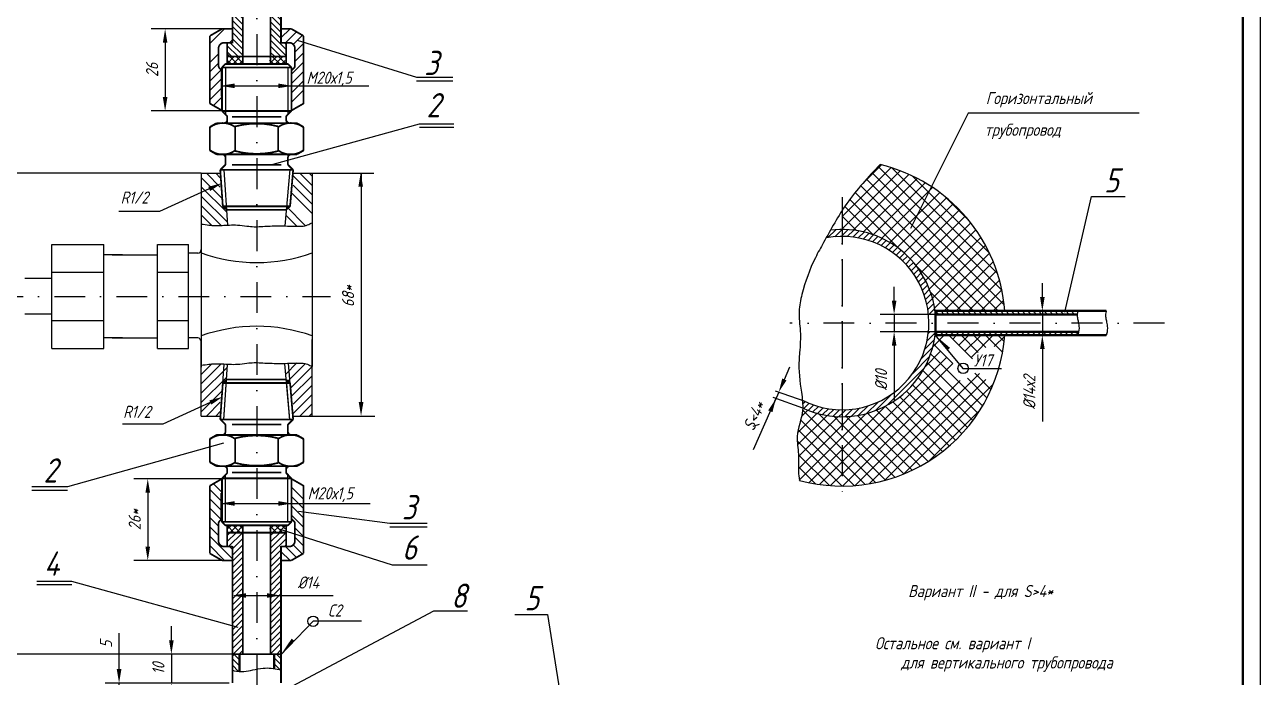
# Model space of a CAD drawing. Header units: inches. Extents: x 0 to 2147, y 0 to 841.
# Drawn here: x 237.9 to 594, y 467 to 655.2 of the extents above; entities that cross this region are included whole.
import ezdxf

# ---------------------------------------------------------------- set-up
doc = ezdxf.new("R2010")
doc.units = ezdxf.units.IN
doc.header["$LTSCALE"] = 0.7
doc.header["$MEASUREMENT"] = 0
doc.linetypes.add('DASHDOT', pattern=[25.4, 12.7, -6.35, 0, -6.35])
doc.styles.get("Standard").update_dxf_attribs({"font": 'romand.shx', "width": 0.8, "oblique": 15, "height": 3.5})
doc.dimstyles.get("Standard").update_dxf_attribs({"dimtxt": 3.5, "dimasz": 4, "dimexe": 4, "dimexo": 0, "dimgap": 2, "dimtad": 1, "dimdec": 0, "dimdsep": 46, "dimtxsty": 'Standard', "dimcen": 0.09, "dimadec": 0, "dimazin": 0, "dimtfac": 1, "dimtdec": 0, "dimtmove": 0, "dimatfit": 3, "dimfxl": 0, "dimtolj": 1, "dimtzin": 0, "dimlwd": 25, "dimlwe": 25, "dimarcsym": 0})

# ---------------------------------------------------------------- blocks, each defined once
blk = doc.blocks.new('*X140')
at = {"color": 0}
for p, q in [((659.41, 734.85), (661.46, 736.89)), ((659.41, 736.65), (659.66, 736.89)), ((661.53, 734), (659.41, 736.12)), ((659.41, 733.05), (661.53, 735.17)), ((661.35, 732.39), (659.41, 734.32)), ((661.53, 735.79), (660.44, 736.89)), ((659.55, 732.39), (659.41, 732.52)), ((660.55, 732.39), (661.53, 733.38))]:
    blk.add_line(p, q, dxfattribs=at)
blk = doc.blocks.new('*D355')
at = {"color": 0, "lineweight": 25}
for p, q in [((294.74, 524.24), (269.33, 524.24)), ((273.33, 520.24), (273.33, 504.69)), ((295.5, 500.69), (269.33, 500.69))]:
    blk.add_line(p, q, dxfattribs=at)
for points in [[(272.67, 520.24), (274, 520.24), (273.33, 524.24)], [(272.67, 504.69), (274, 504.69), (273.33, 500.69)]]:
    blk.add_solid(points, dxfattribs=at)
at = {"layer": 'DEFPOINTS', "color": 0, "lineweight": 25}
for p in [(294.74, 524.24), (273.33, 500.69), (295.5, 500.69)]:
    blk.add_point(p, dxfattribs=at)
at = {"color": 0, "lineweight": 25, "insert": (269.58, 512.46), "char_height": 3.5, "attachment_point": 5, "rotation": 90}
blk.add_mtext('\\A1;26*', dxfattribs=at)
blk = doc.blocks.new('*D356')
at = {"color": 0, "lineweight": 25}
for p, q in [((294.74, 653.99), (274.34, 653.99)), ((278.34, 649.99), (278.34, 634.31)), ((294.74, 630.31), (274.34, 630.31))]:
    blk.add_line(p, q, dxfattribs=at)
for points in [[(277.67, 649.99), (279, 649.99), (278.34, 653.99)], [(277.67, 634.31), (279, 634.31), (278.34, 630.31)]]:
    blk.add_solid(points, dxfattribs=at)
at = {"layer": 'DEFPOINTS', "color": 0, "lineweight": 25}
for p in [(294.74, 653.99), (278.34, 630.31), (294.74, 630.31)]:
    blk.add_point(p, dxfattribs=at)
at = {"color": 0, "lineweight": 25, "insert": (274.59, 642.15), "char_height": 3.5, "attachment_point": 5, "rotation": 90}
blk.add_mtext('\\A1;26', dxfattribs=at)
blk = doc.blocks.new('*D361')
at = {"color": 0, "lineweight": 25}
for p, q in [((280.14, 477.69), (280.14, 481.69)), ((297.74, 473.69), (276.14, 473.69)), ((280.14, 473.69), (280.14, 465.33)), ((296.79, 465.33), (276.14, 465.33)), ((280.14, 461.33), (280.14, 457.33))]:
    blk.add_line(p, q, dxfattribs=at)
for points in [[(279.47, 477.69), (280.81, 477.69), (280.14, 473.69)], [(279.47, 461.33), (280.81, 461.33), (280.14, 465.33)]]:
    blk.add_solid(points, dxfattribs=at)
at = {"layer": 'DEFPOINTS', "color": 0, "lineweight": 25}
for p in [(297.74, 473.69), (280.14, 465.33), (296.79, 465.33)]:
    blk.add_point(p, dxfattribs=at)
at = {"color": 0, "lineweight": 25, "insert": (276.39, 469.51), "char_height": 3.5, "attachment_point": 5, "rotation": 90}
blk.add_mtext('\\A1;10', dxfattribs=at)
blk = doc.blocks.new('*D362')
at = {"color": 0, "lineweight": 25}
for p, q in [((265.07, 469.33), (265.07, 479.69)), ((296.79, 465.33), (261.07, 465.33)), ((265.07, 460.33), (265.07, 465.33)), ((296.79, 460.33), (261.07, 460.33)), ((265.07, 456.33), (265.07, 452.33))]:
    blk.add_line(p, q, dxfattribs=at)
for points in [[(264.4, 469.33), (265.74, 469.33), (265.07, 465.33)], [(264.4, 456.33), (265.74, 456.33), (265.07, 460.33)]]:
    blk.add_solid(points, dxfattribs=at)
at = {"layer": 'DEFPOINTS', "color": 0, "lineweight": 25}
for p in [(265.07, 465.33), (296.79, 465.33), (296.79, 460.33)]:
    blk.add_point(p, dxfattribs=at)
at = {"color": 0, "lineweight": 25, "insert": (261.32, 476.51), "char_height": 3.5, "attachment_point": 5, "rotation": 90}
blk.add_mtext('\\A1;5', dxfattribs=at)
blk = doc.blocks.new('*D364')
at = {"color": 0, "lineweight": 25}
for p, q in [((297.74, 473.69), (166.18, 473.69)), ((170.18, 469.69), (170.18, 277.69)), ((138.54, 273.69), (174.18, 273.69))]:
    blk.add_line(p, q, dxfattribs=at)
for points in [[(169.51, 469.69), (170.84, 469.69), (170.18, 473.69)], [(169.51, 277.69), (170.84, 277.69), (170.18, 273.69)]]:
    blk.add_solid(points, dxfattribs=at)
at = {"layer": 'DEFPOINTS', "color": 0, "lineweight": 25}
for p in [(297.74, 473.69), (138.54, 273.69), (170.18, 273.69)]:
    blk.add_point(p, dxfattribs=at)
at = {"color": 0, "lineweight": 25, "insert": (166.43, 373.69), "char_height": 3.5, "attachment_point": 5, "rotation": 90}
blk.add_mtext('\\A1;200', dxfattribs=at)
blk = doc.blocks.new('*X73')
at = {"color": 0}
for p, q in [((599.41, 872.86), (600.06, 873.51)), ((599.41, 869.72), (601.41, 871.72)), ((611.41, 872.29), (612.63, 873.51)), ((611.41, 869.15), (613.41, 871.15)), ((599.41, 866.58), (601.41, 868.58)), ((599.41, 863.43), (601.41, 865.43)), ((599.41, 860.29), (601.41, 862.29)), ((611.41, 866.01), (613.41, 868.01)), ((611.41, 862.86), (613.41, 864.86)), ((599.41, 857.15), (601.41, 859.15)), ((599.41, 854.01), (601.41, 856.01)), ((611.41, 859.72), (613.41, 861.72)), ((611.41, 856.58), (613.41, 858.58)), ((611.41, 853.43), (613.41, 855.43)), ((599.41, 850.86), (601.41, 852.86)), ((599.41, 847.72), (601.41, 849.72)), ((611.41, 850.29), (613.41, 852.29)), ((611.41, 847.15), (613.41, 849.15)), ((601.06, 846.22), (601.41, 846.58))]:
    blk.add_line(p, q, dxfattribs=at)
blk = doc.blocks.new('*D455')
at = {"color": 0, "lineweight": 25}
for p, q in [((531.18, 576.64), (531.18, 580.64)), ((541.41, 572.64), (527.18, 572.64)), ((531.18, 572.64), (531.18, 565.64)), ((541.43, 565.64), (527.18, 565.64)), ((531.18, 561.64), (531.18, 540.75))]:
    blk.add_line(p, q, dxfattribs=at)
for points in [[(530.52, 576.64), (531.85, 576.64), (531.18, 572.64)], [(530.52, 561.64), (531.85, 561.64), (531.18, 565.64)]]:
    blk.add_solid(points, dxfattribs=at)
at = {"layer": 'DEFPOINTS', "color": 0, "lineweight": 25}
for p in [(541.41, 572.64), (531.18, 565.64), (541.43, 565.64)]:
    blk.add_point(p, dxfattribs=at)
at = {"color": 0, "lineweight": 25, "insert": (527.43, 549.19), "char_height": 3.5, "attachment_point": 5, "rotation": 90}
blk.add_mtext('\\A1;%%C14х2', dxfattribs=at)
blk = doc.blocks.new('*D456')
at = {"color": 0, "lineweight": 25}
for p, q in [((488.46, 575.64), (488.46, 579.64)), ((500.36, 571.64), (484.46, 571.64)), ((488.46, 571.64), (488.46, 566.64)), ((500.36, 566.64), (484.46, 566.64)), ((488.46, 562.64), (488.46, 546.81))]:
    blk.add_line(p, q, dxfattribs=at)
for points in [[(487.8, 575.64), (489.13, 575.64), (488.46, 571.64)], [(487.8, 562.64), (489.13, 562.64), (488.46, 566.64)]]:
    blk.add_solid(points, dxfattribs=at)
at = {"layer": 'DEFPOINTS', "color": 0, "lineweight": 25}
for p in [(500.36, 571.64), (488.46, 566.64), (500.36, 566.64)]:
    blk.add_point(p, dxfattribs=at)
at = {"color": 0, "lineweight": 25, "insert": (484.71, 552.73), "char_height": 3.5, "attachment_point": 5, "rotation": 90}
blk.add_mtext('\\A1;%%C10', dxfattribs=at)
blk = doc.blocks.new('*D457')
at = {"color": 0, "lineweight": 25}
for p, q in [((488.46, 575.64), (488.46, 579.64)), ((500.36, 571.64), (484.46, 571.64)), ((488.46, 571.64), (488.46, 566.64)), ((500.36, 566.64), (484.46, 566.64)), ((488.46, 562.64), (488.46, 546.81))]:
    blk.add_line(p, q, dxfattribs=at)
for points in [[(487.8, 575.64), (489.13, 575.64), (488.46, 571.64)], [(487.8, 562.64), (489.13, 562.64), (488.46, 566.64)]]:
    blk.add_solid(points, dxfattribs=at)
at = {"layer": 'DEFPOINTS', "color": 0, "lineweight": 25}
for p in [(500.36, 571.64), (488.46, 566.64), (500.36, 566.64)]:
    blk.add_point(p, dxfattribs=at)
at = {"color": 0, "lineweight": 25, "insert": (484.71, 552.73), "char_height": 3.5, "attachment_point": 5, "rotation": 90}
blk.add_mtext('\\A1;%%C10', dxfattribs=at)

msp = doc.modelspace()

# ---------------------------------------------------------------- hatches: boundary and pattern name
at = {"lineweight": 25}
h = msp.add_hatch(dxfattribs=at)
h.set_pattern_fill('ANSI31', color=256, scale=10, angle=90, style=0)
h.set_pattern_definition([(135, (-889.3834, -201.7328), (-0.8838835, -0.8838835), [])])
h.paths.add_polyline_path([(300.74, 680.99), (297.74, 680.99), (297.74, 649.99), (296.24, 649.99), (296.24, 646.77), (297.01, 645.99), (300.74, 645.99)])
h.paths.add_polyline_path([(308.74, 645.99), (313.24, 645.99), (313.24, 649.52), (312.77, 649.99), (311.74, 649.99), (311.74, 680.99), (308.74, 680.99)])

# ---------------------------------------------------------------- linework, layer by layer
for p, q in [((594, 841), (594, 0)), ((294.72, 642.87), (295.72, 643.87)), ((295.72, 643.87), (313.73, 643.87)), ((295.72, 643.87), (313.73, 643.87)), ((295.72, 643.87), (313.73, 643.87)), ((295.72, 643.87), (313.73, 643.87)), ((295.72, 643.87), (313.73, 643.87)), ((295.72, 643.81), (313.73, 643.81)), ((295.72, 643.81), (313.73, 643.81)), ((295.72, 643.81), (313.73, 643.81)), ((295.72, 643.81), (313.73, 643.81)), ((295.72, 643.81), (313.73, 643.81)), ((295.72, 643.81), (313.73, 643.81)), ((295.72, 643.81), (313.73, 643.81)), ((295.74, 642.87), (295.74, 630.31)), ((295.74, 641.81), (295.74, 629.31)), ((314.73, 642.87), (313.73, 643.87)), ((313.74, 642.87), (313.74, 629.31)), ((313.74, 641.81), (313.74, 630.31)), ((313.74, 641.8), (313.74, 629.31)), ((294.74, 640.81), (294.74, 630.31)), ((314.74, 640.81), (314.74, 630.31)), ((293.15, 626.81), (304.74, 626.81)), ((296.24, 628.81), (294.74, 630.31)), ((294.74, 630.31), (314.73, 630.31)), ((295.74, 629.31), (295.78, 629.31)), ((295.74, 629.31), (295.78, 629.31)), ((296.24, 628.81), (296.24, 626.81)), ((298.11, 628.63), (311.57, 628.63)), ((316.33, 626.81), (304.74, 626.81)), ((313.24, 628.81), (314.74, 630.31)), ((313.24, 628.81), (313.24, 626.81)), ((313.74, 629.31), (313.7, 629.31)), ((314.52, 626.81), (314.24, 626.81)), ((304.74, 617.81), (293.15, 617.81)), ((295.74, 617.81), (295.74, 614.81)), ((304.74, 617.81), (316.33, 617.81)), ((313.74, 617.81), (313.74, 614.81)), ((316.33, 617.81), (314.52, 617.81)), ((295.74, 614.81), (294.22, 613.29)), ((295.23, 613.38), (296.36, 597.38)), ((295.74, 614.81), (295.79, 614.81)), ((314.24, 613.39), (312.88, 597.17)), ((313.74, 614.81), (315.26, 613.29)), ((288.74, 612.34), (288.74, 556.97)), ((288.74, 611.84), (288.74, 556.47)), ((320.74, 612.34), (320.74, 556.59)), ((291.03, 607.83), (276.7, 601.34)), ((294.97, 602.84), (296.04, 601.91)), ((314.36, 602.84), (313.28, 601.93)), ((296.16, 601.81), (313.14, 601.81)), ((245.65, 561.84), (245.65, 591.84)), ((260.65, 561.84), (260.65, 591.84)), ((276.1, 561.84), (276.1, 591.84)), ((285.1, 561.84), (285.1, 591.84)), ((266.1, 588.84), (260.65, 588.84)), ((263.06, 588.84), (276.1, 588.84)), ((287.74, 589.34), (285.1, 589.34)), ((245.65, 581.97), (237.87, 581.97)), ((245.65, 571.71), (237.87, 571.71)), ((500.48, 571.64), (498.35, 571.64)), ((500.48, 571.64), (498.35, 571.64)), ((500.48, 566.64), (498.35, 566.64)), ((500.48, 566.64), (498.35, 566.64)), ((266.1, 564.84), (260.65, 564.84)), ((263.06, 564.84), (276.1, 564.84)), ((287.74, 564.84), (285.1, 564.84)), ((288.74, 542.34), (288.74, 564.34)), ((320.74, 542.34), (320.74, 564.4)), ((500.08, 565.82), (508.33, 555.97)), ((294.3, 542.34), (295.36, 557.33)), ((295.23, 541.25), (296.36, 557.23)), ((314.25, 541.23), (312.89, 557.43)), ((315.16, 542.34), (313.88, 557.55)), ((508.34, 556.02), (519.43, 556.02)), ((294.97, 551.84), (296.04, 552.77)), ((295.23, 541.3), (296.04, 552.77)), ((296.16, 552.87), (313.14, 552.87)), ((314.36, 551.84), (313.28, 552.75)), ((314.24, 541.29), (313.28, 552.75)), ((291.35, 546.23), (277.7, 540.01)), ((295.74, 539.87), (294.22, 541.4)), ((313.74, 539.87), (315.26, 541.4)), ((295.74, 539.87), (295.79, 539.87)), ((295.74, 536.87), (295.74, 539.87)), ((313.74, 536.87), (313.74, 539.87)), ((304.74, 536.87), (293.15, 536.87)), ((304.74, 536.87), (316.33, 536.87)), ((316.33, 536.87), (314.52, 536.87)), ((293.15, 527.87), (304.74, 527.87)), ((296.24, 525.87), (296.24, 527.87)), ((316.33, 527.87), (304.74, 527.87)), ((313.24, 525.87), (313.24, 527.87)), ((314.52, 527.87), (314.24, 527.87)), ((296.24, 525.87), (294.74, 524.37)), ((294.74, 513.87), (294.74, 524.37)), ((294.74, 524.37), (314.73, 524.37)), ((295.74, 525.37), (295.78, 525.37)), ((295.74, 512.87), (295.74, 525.37)), ((295.74, 525.37), (295.78, 525.37)), ((295.74, 511.81), (295.74, 524.37)), ((298.11, 526.05), (311.57, 526.05)), ((313.24, 525.87), (314.74, 524.37)), ((313.74, 525.37), (313.7, 525.37)), ((313.74, 512.88), (313.74, 525.37)), ((313.74, 511.81), (313.74, 525.37)), ((313.74, 512.87), (313.74, 524.37)), ((314.74, 513.87), (314.74, 524.37)), ((294.72, 511.81), (295.72, 510.81)), ((295.72, 510.87), (313.73, 510.87)), ((295.72, 510.87), (313.73, 510.87)), ((295.72, 510.87), (313.73, 510.87)), ((295.72, 510.87), (313.73, 510.87)), ((295.72, 510.87), (313.73, 510.87)), ((295.72, 510.87), (313.73, 510.87)), ((295.72, 510.87), (313.73, 510.87)), ((295.72, 510.81), (313.73, 510.81)), ((295.72, 510.81), (313.73, 510.81)), ((295.72, 510.81), (313.73, 510.81)), ((295.72, 510.81), (313.73, 510.81)), ((295.72, 510.81), (313.73, 510.81)), ((314.73, 511.81), (313.73, 510.81)), ((311.49, 473.23), (321.11, 483.28)), ((321.11, 483.28), (334.93, 483.28)), ((309.74, 473.69), (309.74, 469.53))]:
    msp.add_line(p, q)
at = {"lineweight": 50}
for p, q in [((589, 836), (589, 5)), ((549.57, 572.64), (500.36, 572.64)), ((500.36, 565.64), (500.36, 572.64)), ((541.26, 571.64), (500.36, 571.64)), ((541.67, 566.64), (500.36, 566.64)), ((549.6, 565.64), (500.36, 565.64)), ((299.74, 473.69), (299.74, 468.68)), ((309.74, 473.69), (309.74, 469.53))]:
    msp.add_line(p, q, dxfattribs=at)
at = {"linetype": 'DASHDOT'}
for p, q in [((304.74, 777.62), (304.74, 330.69)), ((473.48, 605.42), (473.48, 519.64)), ((473.48, 600.73), (473.48, 538.43)), ((210.66, 576.84), (325.97, 576.84)), ((566.39, 569.14), (458.41, 569.14))]:
    msp.add_line(p, q, dxfattribs=at)
at = {"color": 0}
for p, q in [((295.5, 653.99), (291.24, 649.73)), ((314.36, 653.99), (311.74, 651.37)), ((316.21, 653.14), (313.06, 649.99)), ((317.91, 652.15), (315.28, 649.52)), ((297.74, 650.84), (296.89, 649.99)), ((313.24, 649.52), (312.77, 649.99)), ((318.24, 649.79), (315.74, 647.29)), ((293.74, 646.84), (291.24, 644.34)), ((297.01, 645.99), (296.24, 646.77)), ((318.24, 647.09), (315.74, 644.59)), ((293.74, 644.15), (291.24, 641.65)), ((294.49, 642.2), (291.24, 638.95)), ((318.24, 644.4), (314.74, 640.9)), ((318.24, 641.7), (314.74, 638.2)), ((294.74, 639.76), (291.24, 636.26)), ((318.24, 639.01), (314.74, 635.51)), ((294.74, 637.06), (291.24, 633.56)), ((294.74, 634.38), (292.25, 631.88)), ((294.74, 634.37), (294.52, 634.15)), ((318.24, 636.32), (314.74, 632.82)), ((294.81, 605.09), (288.74, 611.16)), ((294.24, 608.35), (290.25, 612.34)), ((294.24, 611.05), (292.95, 612.34)), ((320.74, 606.1), (315.24, 611.6)), ((320.74, 608.79), (317.19, 612.34)), ((320.74, 611.49), (319.89, 612.34)), ((296.1, 601.11), (288.74, 608.47)), ((296.3, 598.21), (288.74, 605.77)), ((320.74, 600.71), (314.69, 606.76)), ((320.74, 603.41), (315.24, 608.91)), ((294.5, 597.32), (288.74, 603.08)), ((318.84, 597.22), (313.35, 602.72)), ((291.8, 597.32), (288.74, 600.38)), ((316.32, 597.05), (313.14, 600.23)), ((500.48, 572.5), (501.34, 571.64)), ((500.48, 572.5), (501.34, 571.64)), ((501.91, 572.64), (502.91, 571.64)), ((501.91, 572.64), (502.91, 571.64)), ((502.61, 571.82), (502.79, 571.64)), ((502.61, 571.82), (502.79, 571.64)), ((503.36, 572.64), (504.36, 571.64)), ((503.36, 572.64), (504.36, 571.64)), ((504.93, 572.64), (505.93, 571.64)), ((504.93, 572.64), (505.93, 571.64)), ((506.5, 572.64), (507.5, 571.64)), ((506.5, 572.64), (507.5, 571.64)), ((508.07, 572.64), (509.07, 571.64)), ((508.07, 572.64), (509.07, 571.64)), ((509.64, 572.64), (510.64, 571.64)), ((509.64, 572.64), (510.64, 571.64)), ((511.21, 572.64), (512.21, 571.64)), ((511.21, 572.64), (512.21, 571.64)), ((512.79, 572.64), (513.79, 571.64)), ((512.79, 572.64), (513.79, 571.64)), ((514.36, 572.64), (515.36, 571.64)), ((514.36, 572.64), (515.36, 571.64)), ((515.93, 572.64), (516.25, 572.32)), ((515.93, 572.64), (516.25, 572.32)), ((500.48, 566.3), (501.14, 565.64)), ((500.48, 566.3), (501.14, 565.64)), ((501.71, 566.64), (502.71, 565.64)), ((501.71, 566.64), (502.71, 565.64)), ((503.07, 566.64), (504.07, 565.64)), ((503.07, 566.64), (504.07, 565.64)), ((504.64, 566.64), (505.64, 565.64)), ((504.64, 566.64), (505.64, 565.64)), ((506.21, 566.64), (507.21, 565.64)), ((506.21, 566.64), (507.21, 565.64)), ((507.79, 566.64), (508.79, 565.64)), ((507.79, 566.64), (508.79, 565.64)), ((509.36, 566.64), (510.36, 565.64)), ((509.36, 566.64), (510.36, 565.64)), ((510.93, 566.64), (511.93, 565.64)), ((510.93, 566.64), (511.93, 565.64)), ((512.5, 566.64), (513.5, 565.64)), ((512.5, 566.64), (513.5, 565.64)), ((514.07, 566.64), (515.07, 565.64)), ((514.07, 566.64), (515.07, 565.64)), ((515.64, 566.64), (516.25, 566.03)), ((515.64, 566.64), (516.25, 566.03)), ((294.5, 557.36), (288.74, 551.6)), ((291.8, 557.36), (288.74, 554.3)), ((296.3, 556.47), (288.74, 548.91)), ((316.32, 557.63), (313.14, 554.45)), ((318.84, 557.46), (313.35, 551.96)), ((320.69, 556.61), (314.48, 550.4)), ((296.1, 553.57), (288.74, 546.21)), ((320.74, 553.97), (314.69, 547.92)), ((294.81, 549.59), (288.74, 543.52)), ((320.74, 551.27), (315.24, 545.77)), ((320.74, 548.58), (315.24, 543.08)), ((294.24, 546.33), (290.25, 542.34)), ((320.74, 545.89), (317.19, 542.34)), ((294.24, 543.63), (292.95, 542.34)), ((320.74, 543.19), (319.89, 542.34)), ((294.74, 517.62), (291.24, 521.12)), ((294.74, 520.3), (292.25, 522.8)), ((294.74, 520.31), (294.52, 520.53)), ((318.24, 518.36), (314.74, 521.86)), ((294.74, 514.92), (291.24, 518.42)), ((318.24, 515.67), (314.74, 519.17)), ((318.24, 512.98), (314.74, 516.48)), ((294.49, 512.48), (291.24, 515.73)), ((293.74, 510.53), (291.24, 513.03)), ((318.24, 510.28), (314.74, 513.78)), ((293.74, 507.84), (291.24, 510.34)), ((318.24, 507.59), (315.74, 510.09)), ((297.74, 501.15), (291.24, 507.65)), ((298.81, 508.69), (296.24, 506.12)), ((297.01, 508.69), (296.24, 507.91)), ((300.61, 508.69), (296.61, 504.69)), ((300.74, 507.03), (297.74, 504.03)), ((313.18, 508.69), (308.74, 504.25)), ((311.38, 508.69), (308.74, 506.05)), ((309.59, 508.69), (308.74, 507.84)), ((313.24, 506.95), (308.74, 502.45)), ((318.24, 504.89), (315.74, 507.39)), ((295.5, 500.69), (291.24, 504.95)), ((297.74, 503.84), (296.89, 504.69)), ((300.74, 505.23), (297.74, 502.23)), ((300.74, 503.43), (297.74, 500.43)), ((311.74, 503.66), (308.74, 500.66)), ((314.36, 500.69), (311.74, 503.31)), ((313.24, 505.16), (312.77, 504.69)), ((316.21, 501.54), (313.06, 504.69)), ((317.91, 502.53), (315.28, 505.16)), ((300.74, 501.64), (297.74, 498.64)), ((300.74, 499.84), (297.74, 496.84)), ((311.74, 501.86), (308.74, 498.86)), ((311.74, 500.07), (308.74, 497.07)), ((300.74, 498.05), (297.74, 495.05)), ((300.74, 496.25), (297.74, 493.25)), ((311.74, 498.27), (308.74, 495.27)), ((311.74, 496.47), (308.74, 493.47)), ((300.74, 494.45), (297.74, 491.45)), ((300.74, 492.66), (297.74, 489.66)), ((311.74, 494.68), (308.74, 491.68)), ((311.74, 492.88), (308.74, 489.88)), ((300.74, 490.86), (297.74, 487.86)), ((300.74, 489.07), (297.74, 486.07)), ((311.74, 491.09), (308.74, 488.09)), ((311.74, 489.29), (308.74, 486.29)), ((300.74, 487.27), (297.74, 484.27)), ((300.74, 485.47), (297.74, 482.47)), ((311.74, 487.49), (308.74, 484.49)), ((311.74, 485.7), (308.74, 482.7)), ((300.74, 483.68), (297.74, 480.68)), ((300.74, 481.88), (297.74, 478.88)), ((311.74, 483.9), (308.74, 480.9)), ((311.74, 482.11), (308.74, 479.11)), ((300.74, 480.09), (297.74, 477.09)), ((300.74, 478.29), (297.74, 475.29)), ((311.74, 480.31), (308.74, 477.31)), ((311.74, 478.51), (308.74, 475.51)), ((297.74, 473.05), (298.38, 473.69)), ((300.74, 476.49), (297.93, 473.69)), ((300.74, 474.7), (299.73, 473.69)), ((311.74, 476.72), (308.74, 473.72)), ((311.74, 474.92), (310.51, 473.69))]:
    msp.add_line(p, q, dxfattribs=at)
at = {"lineweight": 25}
for p, q in [((316.44, 650.78), (350.75, 640.03)), ((350.75, 640.03), (361.22, 640.03)), ((350.75, 639.03), (361.22, 639.03)), ((509.85, 629.73), (493.2, 596.44)), ((559.06, 629.73), (509.85, 629.73)), ((309.46, 614.97), (351.63, 626.6)), ((351.63, 626.6), (361.51, 626.6)), ((351.63, 625.6), (361.51, 625.6)), ((473.48, 599.85), (487.6, 613.97)), ((473.48, 596.31), (490.22, 613.06)), ((478.8, 608.71), (484.84, 614.75)), ((483.89, 614.27), (504.49, 593.67)), ((487.78, 613.91), (507.01, 594.68)), ((288.74, 612.34), (150.13, 612.34)), ((320.74, 612.34), (338.52, 612.34)), ((334.82, 612.34), (334.82, 546.34)), ((476.66, 595.95), (492.72, 612.02)), ((479.66, 595.42), (495.11, 610.87)), ((480.47, 610.61), (499.44, 591.65)), ((482.17, 612.45), (501.96, 592.66)), ((482.4, 594.62), (497.38, 609.61)), ((493.63, 611.6), (509.54, 595.69)), ((477.22, 606.8), (494.39, 589.63)), ((478.82, 608.73), (496.91, 590.64)), ((484.91, 593.6), (499.55, 608.24)), ((487.22, 592.38), (501.62, 606.78)), ((503.28, 605.48), (509.82, 598.94)), ((537.63, 572.32), (545.33, 605.63)), ((545.33, 605.63), (555.1, 605.63)), ((474.22, 602.73), (482.28, 594.67)), ((475.68, 604.8), (489.93, 590.55)), ((489.36, 590.98), (503.6, 605.22)), ((491.32, 589.4), (505.48, 603.56)), ((276.7, 601.34), (264.99, 601.34)), ((473.48, 599.93), (477.58, 595.83)), ((495.54, 590.09), (507.26, 601.81)), ((501.44, 592.45), (508.96, 599.97)), ((469.37, 593.8), (471.65, 596.08)), ((469.37, 593.8), (471.65, 596.08)), ((471.39, 594.05), (473.48, 596.14)), ((471.39, 594.05), (473.48, 596.14)), ((473.48, 596.39), (473.73, 596.14)), ((473.48, 594.37), (475.19, 596.09)), ((473.48, 594.37), (475.19, 596.09)), ((474.97, 594.1), (476.81, 595.93)), ((474.97, 594.1), (476.81, 595.93)), ((476.59, 593.95), (478.34, 595.7)), ((476.59, 593.95), (478.34, 595.7)), ((478.11, 593.71), (479.8, 595.39)), ((478.11, 593.71), (479.8, 595.39)), ((479.56, 593.39), (481.19, 595.01)), ((479.56, 593.39), (481.19, 595.01)), ((496.22, 583.7), (507.33, 594.81)), ((497.51, 581.45), (512.05, 595.99)), ((507.33, 594.81), (510.55, 598.03)), ((509.54, 595.69), (515.94, 589.29)), ((473.24, 594.14), (473.48, 594.37)), ((473.24, 594.14), (473.48, 594.37)), ((480.94, 593), (482.52, 594.58)), ((480.94, 593), (482.52, 594.58)), ((482.26, 592.55), (483.8, 594.09)), ((482.26, 592.55), (483.8, 594.09)), ((483.52, 592.04), (485.03, 593.55)), ((483.52, 592.04), (485.03, 593.55)), ((484.72, 591.47), (486.2, 592.95)), ((484.72, 591.47), (486.2, 592.95)), ((485.87, 590.85), (487.33, 592.32)), ((485.87, 590.85), (487.33, 592.32)), ((486.97, 590.19), (488.42, 591.63)), ((486.97, 590.19), (488.42, 591.63)), ((494.75, 585.77), (501.44, 592.45)), ((498.61, 579.01), (513.45, 593.86)), ((499.44, 591.65), (518.45, 572.64)), ((499.49, 576.36), (514.75, 591.62)), ((501.96, 592.66), (520.18, 574.44)), ((504.49, 593.67), (519.51, 578.65)), ((507.01, 594.68), (518.25, 583.44)), ((488.02, 589.47), (489.46, 590.91)), ((488.02, 589.47), (489.46, 590.91)), ((489.03, 588.71), (490.45, 590.14)), ((489.03, 588.71), (490.45, 590.14)), ((489.99, 587.91), (491.41, 589.32)), ((489.99, 587.91), (491.41, 589.32)), ((490.91, 587.06), (492.33, 588.47)), ((490.91, 587.06), (492.33, 588.47)), ((493.12, 587.67), (495.54, 590.09)), ((494.39, 589.63), (511.37, 572.64)), ((496.91, 590.64), (514.91, 572.64)), ((500.13, 573.46), (515.94, 589.28)), ((491.79, 586.16), (493.2, 587.58)), ((491.79, 586.16), (493.2, 587.58)), ((492.62, 585.23), (494.03, 586.65)), ((492.62, 585.23), (494.03, 586.65)), ((493.4, 584.24), (494.83, 585.67)), ((493.4, 584.24), (494.83, 585.67)), ((494.14, 583.21), (495.58, 584.65)), ((494.14, 583.21), (495.58, 584.65)), ((494.89, 585.59), (507.84, 572.64)), ((502.84, 572.64), (517.02, 586.82)), ((506.38, 572.64), (517.98, 584.25)), ((494.83, 582.14), (496.28, 583.59)), ((494.83, 582.14), (496.28, 583.59)), ((495.48, 581.02), (496.95, 582.49)), ((495.48, 581.02), (496.95, 582.49)), ((496.07, 579.84), (497.57, 581.34)), ((496.07, 579.84), (497.57, 581.34)), ((509.91, 572.64), (518.81, 581.54)), ((496.61, 578.62), (498.14, 580.14)), ((496.61, 578.62), (498.14, 580.14)), ((497.1, 577.33), (498.66, 578.89)), ((497.1, 577.33), (498.66, 578.89)), ((497.52, 575.99), (499.12, 577.59)), ((497.52, 575.99), (499.12, 577.59)), ((499, 577.94), (504.3, 572.64)), ((513.45, 572.64), (519.5, 578.69)), ((497.88, 574.58), (499.53, 576.23)), ((497.88, 574.58), (499.53, 576.23)), ((498.16, 573.1), (499.88, 574.81)), ((498.16, 573.1), (499.88, 574.81)), ((516.98, 572.64), (520.02, 575.68)), ((498.47, 571.64), (500.15, 573.32)), ((498.47, 571.64), (500.15, 573.32)), ((500.24, 571.64), (500.35, 571.75)), ((500.24, 571.64), (500.35, 571.75)), ((500.36, 568.22), (500.36, 569.94)), ((497.95, 564.05), (500.34, 566.44)), ((497.95, 564.05), (500.34, 566.44)), ((498.3, 566.16), (498.78, 566.64)), ((498.3, 566.16), (498.78, 566.64)), ((497.33, 561.66), (500.06, 564.38)), ((497.33, 561.66), (500.06, 564.38)), ((499.61, 562.34), (500.36, 563.09)), ((499.78, 563.02), (500.36, 562.44)), ((500.36, 563.09), (502.91, 565.64)), ((504.23, 565.64), (511.03, 558.84)), ((505.34, 564.53), (506.45, 565.64)), ((507.11, 562.77), (509.98, 565.64)), ((507.77, 565.64), (512.73, 560.68)), ((508.88, 561), (513.52, 565.64)), ((510.64, 559.23), (517.05, 565.64)), ((511.3, 565.64), (514.89, 562.06)), ((514.84, 565.64), (519.72, 560.75)), ((517.31, 562.36), (520.33, 565.38)), ((518.37, 565.64), (520.18, 563.84)), ((493.83, 554.62), (498.69, 559.48)), ((493.83, 554.62), (498.69, 559.48)), ((496.24, 558.8), (499.55, 562.1)), ((496.24, 558.8), (499.55, 562.1)), ((497.37, 556.56), (501.8, 561)), ((498.98, 560.28), (500.36, 558.9)), ((500.36, 562.44), (505.34, 557.46)), ((500.36, 556.02), (503.57, 559.23)), ((456.82, 552.88), (458.44, 556.53)), ((473.48, 529.14), (500.36, 556.02)), ((486.42, 545.44), (497.17, 556.2)), ((486.42, 545.44), (497.17, 556.2)), ((497.97, 557.77), (505.34, 550.39)), ((500.36, 558.9), (507.11, 552.16)), ((500.36, 552.48), (505.34, 557.46)), ((473.48, 525.6), (500.36, 552.48)), ((495.35, 553.31), (500.36, 548.3)), ((496.75, 555.45), (500.36, 551.83)), ((500.36, 555.37), (501.06, 554.67)), ((500.36, 541.88), (513.07, 554.58)), ((500.36, 538.34), (514.87, 552.85)), ((500.36, 545.41), (507.54, 552.59)), ((507.11, 552.16), (513.98, 545.29)), ((509.58, 553.22), (515.23, 547.57)), ((511.69, 554.65), (516.38, 549.95)), ((455.21, 549.22), (453.58, 545.54)), ((462.78, 546.55), (454.24, 549.54)), ((473.55, 522.14), (500.36, 548.95)), ((483.14, 543.93), (488, 548.79)), ((483.14, 543.93), (488, 548.79)), ((492.05, 549.54), (500.36, 541.23)), ((493.78, 551.34), (500.36, 544.76)), ((500.36, 551.83), (511.15, 541.04)), ((500.36, 534.81), (517.03, 551.48)), ((500.36, 548.95), (501.8, 550.39)), ((505.34, 550.39), (512.62, 543.12)), ((454.38, 547.36), (447.85, 532.57)), ((462.11, 544.65), (453.58, 547.64)), ((462.1, 545.87), (462.78, 546.55)), ((462.1, 545.87), (462.78, 546.55)), ((462.48, 544.48), (464, 546.01)), ((462.48, 544.48), (464, 546.01)), ((463.73, 543.96), (465.28, 545.52)), ((463.73, 543.96), (465.28, 545.52)), ((465.03, 543.5), (466.63, 545.1)), ((465.03, 543.5), (466.63, 545.1)), ((473.48, 532.67), (486.05, 545.25)), ((477.24, 522.29), (500.36, 545.41)), ((478.24, 542.56), (480.96, 545.29)), ((478.24, 542.56), (480.96, 545.29)), ((480.51, 543.07), (483.82, 546.38)), ((480.51, 543.07), (483.82, 546.38)), ((485.84, 545.14), (500.36, 530.62)), ((488.09, 546.43), (500.36, 534.15)), ((490.15, 547.9), (500.36, 537.69)), ((500.36, 548.3), (509.6, 539.06)), ((320.74, 542.34), (338.82, 542.34)), ((460.65, 533.99), (469.15, 542.49)), ((460.68, 537.55), (466.25, 543.12)), ((460.91, 530.71), (472.36, 542.16)), ((461.77, 542.18), (463.6, 544.01)), ((462.08, 544.15), (473.48, 532.75)), ((466.39, 543.09), (468.04, 544.74)), ((466.39, 543.09), (468.04, 544.74)), ((466.79, 542.98), (473.48, 536.29)), ((467.81, 542.74), (469.52, 544.45)), ((467.81, 542.74), (469.52, 544.45)), ((469.3, 542.47), (471.09, 544.25)), ((469.3, 542.47), (471.09, 544.25)), ((470.87, 542.27), (472.75, 544.15)), ((470.87, 542.27), (472.75, 544.15)), ((471.06, 542.25), (473.48, 539.83)), ((472.53, 542.16), (473.48, 543.11)), ((472.53, 542.16), (473.48, 543.11)), ((473.48, 543.11), (474.53, 544.16)), ((473.48, 543.11), (474.53, 544.16)), ((473.48, 536.21), (480.28, 543.01)), ((473.48, 539.74), (475.99, 542.26)), ((474.29, 542.15), (476.46, 544.32)), ((474.29, 542.15), (476.46, 544.32)), ((474.67, 542.17), (491.22, 525.62)), ((476.18, 542.28), (478.57, 544.66)), ((476.18, 542.28), (478.57, 544.66)), ((477.87, 542.5), (493.67, 526.7)), ((480.77, 543.14), (496.02, 527.9)), ((481.28, 522.79), (500.36, 541.88)), ((483.41, 544.03), (498.25, 529.2)), ((500.36, 544.76), (507.94, 537.18)), ((500.36, 531.27), (513.36, 544.26)), ((277.7, 540.01), (266.04, 540.01)), ((447.8, 539.37), (449.63, 540.03)), ((460.82, 538.34), (473.48, 525.68)), ((460.86, 527.13), (473.48, 539.74)), ((461.53, 541.17), (473.48, 529.22)), ((473.48, 539.83), (488.65, 524.66)), ((485.81, 523.79), (500.36, 538.34)), ((500.36, 541.23), (506.19, 535.39)), ((295.19, 534.54), (250.19, 521.87)), ((460.57, 535.06), (473.48, 522.15)), ((461.13, 523.86), (473.48, 536.21)), ((473.48, 536.29), (485.95, 523.82)), ((491.14, 525.58), (500.36, 534.81)), ((500.36, 537.69), (504.35, 533.7)), ((460.9, 531.19), (469.81, 522.28)), ((463.93, 523.12), (473.48, 532.67)), ((473.48, 532.75), (483.1, 523.13)), ((498.35, 529.26), (500.36, 531.27)), ((500.36, 534.15), (502.41, 532.1)), ((460.86, 527.69), (465.78, 522.77)), ((466.94, 522.6), (473.48, 529.14)), ((473.48, 529.22), (480.09, 522.61)), ((500.36, 530.62), (500.38, 530.6)), ((461.13, 523.89), (461.27, 523.75)), ((470.14, 522.26), (473.48, 525.6)), ((473.48, 525.68), (476.9, 522.26)), ((250.19, 521.87), (239.96, 521.87)), ((250.19, 520.87), (239.96, 520.87)), ((473.48, 522.15), (473.49, 522.14)), ((316.81, 514.87), (343.12, 511.39)), ((311.07, 509.77), (343.76, 499.41)), ((343.12, 511.39), (353.9, 511.39)), ((343.12, 510.39), (353.9, 510.39)), ((343.76, 499.41), (353.9, 499.41)), ((251.5, 494.66), (241.36, 494.66)), ((251.5, 493.66), (241.36, 493.66)), ((299.37, 481.35), (251.5, 494.66)), ((301.67, 490.57), (326.73, 490.57)), ((310.45, 461.98), (355.8, 486.13)), ((355.8, 486.13), (365.46, 486.13)), ((379.11, 485.12), (388.59, 485.12)), ((388.59, 485.13), (398.22, 423.21)), ((311.74, 472.41), (310.46, 473.69)), ((299.74, 470.27), (297.74, 472.27)), ((299.53, 468.7), (297.74, 470.5)), ((299.74, 472.03), (298.23, 473.54)), ((311.74, 470.64), (309.74, 472.64)), ((311.46, 469.15), (309.74, 470.87))]:
    msp.add_line(p, q, dxfattribs=at)
at = {"color": 0, "linetype": 'ByBlock'}
for p, q in [((294.49, 642.2), (294.49, 634.56)), ((314.74, 641.98), (314.74, 634.56)), ((294.49, 637.56), (314.74, 637.56)), ((314.74, 637.56), (337.1, 637.56)), ((294.49, 512.48), (294.49, 520.12)), ((314.74, 512.7), (314.74, 520.12)), ((294.49, 517.12), (314.74, 517.12)), ((314.74, 517.12), (337.45, 517.12)), ((297.74, 473.69), (297.74, 489.03)), ((311.74, 473.69), (311.74, 489.03))]:
    msp.add_line(p, q, dxfattribs=at)
at = {"linetype": 'Continuous'}
for p, q in [((294.72, 642.87), (314.74, 642.87)), ((293.15, 617.81), (304.74, 617.81)), ((316.33, 617.81), (304.74, 617.81)), ((288.74, 612.34), (294.3, 612.34)), ((288.74, 612.34), (294.3, 612.34)), ((288.74, 612.34), (294.24, 612.34)), ((315.16, 612.34), (320.74, 612.34)), ((315.16, 612.34), (320.74, 612.34)), ((315.24, 612.34), (320.74, 612.34)), ((294.97, 602.81), (304.74, 602.81)), ((295, 602.81), (314.36, 602.81)), ((314.36, 602.81), (304.74, 602.81)), ((245.65, 591.84), (260.65, 591.84)), ((276.1, 591.84), (285.1, 591.84)), ((245.65, 583.84), (260.65, 583.84)), ((276.1, 583.84), (285.1, 583.84)), ((245.65, 569.84), (260.65, 569.84)), ((276.1, 569.84), (285.1, 569.84)), ((245.65, 561.84), (260.65, 561.84)), ((276.1, 561.84), (285.1, 561.84)), ((294.97, 551.87), (304.74, 551.87)), ((295, 551.87), (314.36, 551.87)), ((314.36, 551.87), (304.74, 551.87)), ((288.74, 542.34), (294.24, 542.34)), ((315.24, 542.34), (320.74, 542.34)), ((293.15, 536.87), (304.74, 536.87)), ((316.33, 536.87), (304.74, 536.87)), ((294.72, 511.81), (314.74, 511.81))]:
    msp.add_line(p, q, dxfattribs=at)
at = {"const_width": 0.5}
for points in [[(297.74, 680.99), (297.74, 649.87)], [(300.74, 680.99), (300.74, 643.87)], [(308.74, 680.99), (308.74, 643.87)], [(311.74, 680.99), (311.74, 649.87)], [(294.74, 653.99), (291.24, 651.97)], [(291.24, 651.97), (291.24, 632.46)], [(294.74, 653.99), (297.74, 653.99)], [(311.74, 653.99), (314.73, 653.99)], [(314.73, 653.99), (318.24, 651.97)], [(318.24, 651.97), (318.24, 632.31)], [(293.74, 648.39), (293.74, 643.36)], [(295.34, 649.99), (297.74, 649.99)], [(296.24, 649.99), (296.24, 643.87)], [(296.24, 649.99), (297.74, 649.99)], [(311.74, 649.99), (313.24, 649.99)], [(311.74, 649.99), (314.14, 649.99)], [(313.24, 649.99), (313.24, 643.87)], [(315.74, 648.39), (315.74, 643.36)], [(296.24, 645.99), (313.24, 645.99)], [(294.03, 642.65), (294.74, 641.95)], [(294.74, 642.9), (295.72, 643.87)], [(294.74, 642.87), (294.74, 630.31)], [(295.72, 643.87), (313.73, 643.87)], [(314.73, 642.87), (313.73, 643.87)], [(314.74, 642.9), (313.76, 643.87)], [(314.74, 642.87), (314.74, 630.31)], [(315.45, 642.69), (314.74, 641.98)], [(314.74, 640.83), (314.74, 630.31)], [(294.89, 630.36), (291.24, 632.46)], [(296.09, 628.95), (294.74, 630.31)], [(294.74, 630.31), (304.74, 630.31)], [(314.74, 630.31), (304.74, 630.31)], [(313.39, 628.95), (314.74, 630.31)], [(313.39, 628.95), (314.74, 630.31)], [(314.59, 630.36), (318.24, 632.46)], [(293.15, 626.81), (291.24, 625.71)], [(304.74, 626.81), (293.15, 626.81)], [(296.24, 628.6), (296.24, 627.81)], [(297.62, 628.63), (304.74, 628.63)], [(311.86, 628.63), (304.74, 628.63)], [(304.74, 626.81), (316.33, 626.81)], [(313.24, 628.6), (313.24, 627.81)], [(313.24, 628.6), (313.24, 627.81)], [(316.33, 626.81), (314.24, 626.81)], [(316.33, 626.81), (318.24, 625.71)], [(316.33, 626.81), (318.24, 625.71)], [(291.24, 625.71), (291.24, 618.91)], [(298.56, 625.86), (298.56, 618.76)], [(310.92, 625.86), (310.92, 618.76)], [(318.24, 625.71), (318.24, 618.91)], [(318.24, 625.71), (318.24, 618.91)], [(293.15, 617.81), (291.24, 618.91)], [(293.15, 617.81), (304.74, 617.81)], [(295.74, 616.81), (295.74, 615.02)], [(316.33, 617.81), (304.74, 617.81)], [(313.74, 616.81), (313.74, 615.02)], [(313.74, 616.81), (313.74, 615.02)], [(314.52, 617.81), (316.33, 617.81)], [(316.33, 617.81), (318.24, 618.91)], [(316.33, 617.81), (318.24, 618.91)], [(294.23, 613.31), (294.97, 602.81)], [(295.59, 614.66), (294.24, 613.31)], [(294.24, 613.31), (304.74, 613.31)], [(297.62, 614.81), (304.74, 614.81)], [(311.86, 614.81), (304.74, 614.81)], [(315.24, 613.31), (304.74, 613.31)], [(313.89, 614.66), (315.24, 613.31)], [(313.89, 614.66), (315.24, 613.31)], [(315.24, 613.31), (314.36, 602.81)], [(294.97, 602.84), (296.16, 601.81)], [(294.97, 602.81), (304.73, 602.81)], [(296.16, 601.81), (313.14, 601.81)], [(314.36, 602.81), (304.75, 602.81)], [(314.36, 602.84), (313.14, 601.81)], [(314.36, 602.84), (313.28, 601.93)], [(294.23, 541.37), (294.97, 551.87)], [(294.97, 551.84), (296.16, 552.87)], [(294.97, 551.87), (304.73, 551.87)], [(296.16, 552.87), (313.14, 552.87)], [(314.36, 551.87), (304.75, 551.87)], [(314.36, 551.84), (313.14, 552.87)], [(314.36, 551.84), (313.28, 552.75)], [(315.24, 541.37), (314.36, 551.87)], [(294.24, 541.37), (304.74, 541.37)], [(295.59, 540.02), (294.24, 541.37)], [(315.24, 541.37), (304.74, 541.37)], [(313.89, 540.02), (315.24, 541.37)], [(313.89, 540.02), (315.24, 541.37)], [(295.74, 537.87), (295.74, 539.67)], [(297.62, 539.87), (304.74, 539.87)], [(311.86, 539.87), (304.74, 539.87)], [(313.74, 537.87), (313.74, 539.67)], [(313.74, 537.87), (313.74, 539.67)], [(293.15, 536.87), (291.24, 535.77)], [(291.24, 528.97), (291.24, 535.77)], [(293.15, 536.87), (304.74, 536.87)], [(298.56, 528.82), (298.56, 535.92)], [(316.33, 536.87), (304.74, 536.87)], [(310.92, 528.82), (310.92, 535.92)], [(314.52, 536.87), (316.33, 536.87)], [(316.33, 536.87), (318.24, 535.77)], [(316.33, 536.87), (318.24, 535.77)], [(318.24, 528.97), (318.24, 535.77)], [(318.24, 528.97), (318.24, 535.77)], [(293.15, 527.87), (291.24, 528.97)], [(304.74, 527.87), (293.15, 527.87)], [(296.24, 526.08), (296.24, 526.87)], [(304.74, 527.87), (316.33, 527.87)], [(313.24, 526.08), (313.24, 526.87)], [(313.24, 526.08), (313.24, 526.87)], [(316.33, 527.87), (314.24, 527.87)], [(316.33, 527.87), (318.24, 528.97)], [(316.33, 527.87), (318.24, 528.97)], [(294.89, 524.32), (291.24, 522.22)], [(296.09, 525.73), (294.74, 524.37)], [(294.74, 511.81), (294.74, 524.37)], [(294.74, 524.37), (304.74, 524.37)], [(297.62, 526.05), (304.74, 526.05)], [(311.86, 526.05), (304.74, 526.05)], [(314.74, 524.37), (304.74, 524.37)], [(313.39, 525.73), (314.74, 524.37)], [(313.39, 525.73), (314.74, 524.37)], [(314.59, 524.32), (318.24, 522.22)], [(314.74, 513.85), (314.74, 524.37)], [(314.74, 511.81), (314.74, 524.37)], [(291.24, 502.71), (291.24, 522.22)], [(318.24, 502.72), (318.24, 522.37)], [(294.03, 512.03), (294.74, 512.73)], [(315.45, 511.99), (314.74, 512.7)], [(293.74, 506.29), (293.74, 511.32)], [(294.74, 511.78), (295.72, 510.81)], [(295.72, 510.81), (313.73, 510.81)], [(296.24, 504.69), (296.24, 510.81)], [(300.74, 473.69), (300.74, 510.81)], [(308.74, 473.69), (308.74, 510.81)], [(313.24, 504.69), (313.24, 510.81)], [(314.73, 511.81), (313.73, 510.81)], [(314.74, 511.78), (313.76, 510.81)], [(315.74, 506.29), (315.74, 511.32)], [(296.24, 508.69), (313.24, 508.69)], [(294.74, 500.69), (291.24, 502.71)], [(295.34, 504.69), (297.74, 504.69)], [(296.24, 504.69), (297.74, 504.69)], [(297.74, 473.69), (297.74, 504.81)], [(311.74, 473.69), (311.74, 504.81)], [(311.74, 504.69), (313.24, 504.69)], [(311.74, 504.69), (314.14, 504.69)], [(314.73, 500.69), (318.24, 502.72)], [(294.74, 500.69), (297.74, 500.69)], [(311.74, 500.69), (314.73, 500.69)], [(297.74, 473.69), (297.74, 465.33)], [(311.74, 473.69), (297.74, 473.69)], [(311.74, 473.69), (297.74, 473.69)], [(297.74, 473.69), (311.74, 473.69)], [(297.74, 473.69), (311.74, 473.69)], [(311.74, 473.69), (311.74, 465.33)]]:
    msp.add_lwpolyline(points, dxfattribs=at)
for points in [[(293.74, 648.39, -0.414214), (295.34, 649.99, -0.414214)], [(314.14, 649.99, -0.414214), (315.74, 648.39, -0.414214)], [(294.03, 642.65, -0.198912), (293.74, 643.36, -0.198912)], [(315.74, 643.36, -0.198912), (315.45, 642.65, -0.198912)], [(291.24, 625.56, -0.337742), (298.56, 625.65, -0.337742)], [(296.24, 627.81, -0.414214), (295.24, 626.81, -0.414214)], [(296.09, 628.95, -0.198912), (296.24, 628.6, -0.198912)], [(298.56, 625.86, -0.065251), (304.74, 626.67, -0.065251)], [(310.92, 625.86, 0.065251), (304.74, 626.67, 0.065251)], [(318.24, 625.56, 0.337742), (310.92, 625.65, 0.337742)], [(313.39, 628.95, 0.198912), (313.24, 628.6, 0.198912)], [(313.24, 628.6, -0.198912), (313.39, 628.95, -0.198912)], [(313.24, 627.81, 0.414214), (314.24, 626.81, 0.414214)], [(314.24, 626.81, -0.414214), (313.24, 627.81, -0.414214)], [(298.56, 618.97, -0.337742), (291.24, 619.05, -0.337742)], [(294.74, 617.81, -0.414214), (295.74, 616.81, -0.414214)], [(304.74, 617.95, -0.065251), (298.56, 618.76, -0.065251)], [(304.74, 617.95, 0.065251), (310.92, 618.76, 0.065251)], [(310.92, 618.97, 0.337742), (318.24, 619.05, 0.337742)], [(314.74, 617.81, 0.414214), (313.74, 616.81, 0.414214)], [(313.74, 616.81, -0.414214), (314.74, 617.81, -0.414214)], [(295.74, 615.02, -0.198912), (295.59, 614.66, -0.198912)], [(313.74, 615.02, 0.198912), (313.89, 614.66, 0.198912)], [(313.89, 614.66, -0.198912), (313.74, 615.02, -0.198912)], [(294.74, 536.87, 0.414214), (295.74, 537.87, 0.414214)], [(295.74, 539.67, 0.198912), (295.59, 540.02, 0.198912)], [(313.74, 539.67, -0.198912), (313.89, 540.02, -0.198912)], [(313.89, 540.02, 0.198912), (313.74, 539.67, 0.198912)], [(314.74, 536.87, -0.414214), (313.74, 537.87, -0.414214)], [(313.74, 537.87, 0.414214), (314.74, 536.87, 0.414214)], [(298.56, 535.71, 0.337742), (291.24, 535.63, 0.337742)], [(304.74, 536.73, 0.065251), (298.56, 535.92, 0.065251)], [(304.74, 536.73, -0.065251), (310.92, 535.92, -0.065251)], [(310.92, 535.71, -0.337742), (318.24, 535.63, -0.337742)], [(291.24, 529.12, 0.337742), (298.56, 529.03, 0.337742)], [(296.24, 526.87, 0.414214), (295.24, 527.87, 0.414214)], [(298.56, 528.82, 0.065251), (304.74, 528.01, 0.065251)], [(310.92, 528.82, -0.065251), (304.74, 528.01, -0.065251)], [(318.24, 529.12, -0.337742), (310.92, 529.03, -0.337742)], [(313.24, 526.87, -0.414214), (314.24, 527.87, -0.414214)], [(314.24, 527.87, 0.414214), (313.24, 526.87, 0.414214)], [(296.09, 525.73, 0.198912), (296.24, 526.08, 0.198912)], [(313.39, 525.73, -0.198912), (313.24, 526.08, -0.198912)], [(313.24, 526.08, 0.198912), (313.39, 525.73, 0.198912)], [(294.03, 512.03, 0.198912), (293.74, 511.32, 0.198912)], [(315.74, 511.32, 0.198912), (315.45, 512.03, 0.198912)], [(293.74, 506.29, 0.414214), (295.34, 504.69, 0.414214)], [(314.14, 504.69, 0.414214), (315.74, 506.29, 0.414214)]]:
    msp.add_lwpolyline(points, format="xyb", dxfattribs=at)
at = {"linetype": 'Continuous', "const_width": 0.5}
for points in [[(294.74, 642.87), (304.73, 642.87)], [(314.74, 642.87), (304.75, 642.87)], [(294.74, 511.81), (304.73, 511.81)], [(314.74, 511.81), (304.75, 511.81)]]:
    msp.add_lwpolyline(points, dxfattribs=at)
for points, format in [([(288.74, 597.71, 0.010158), (290.98, 597.39, 0.030036), (292.59, 597.3, 0.013798), (296.94, 597.41, -0.026226), (299.23, 597.41, -0.02831), (301.93, 597.12, 0.037565), (303.98, 596.94, 0.018986), (305.98, 596.99, -0.008915), (310.26, 597.18, -0.019358), (313.65, 597.13, 0.01613), (317.73, 597.06, 0.103314), (319.41, 597.43, 0.018147), (320.74, 598.09)], "xyb"), ([(541.41, 572.64, 0.005268), (541.36, 572.45, 0.069654), (541.26, 571.05, 0.045006), (541.46, 569.78, -0.037919), (541.72, 568.29, -0.090658), (541.52, 565.96, -0.007944), (541.43, 565.64)], "xyb"), ([(549.57, 572.64, 0.005268), (549.53, 572.45, 0.069654), (549.43, 571.05, 0.045006), (549.63, 569.78, -0.037919), (549.89, 568.29, -0.090658), (549.69, 565.96, -0.007944), (549.6, 565.64)], "xyb"), ([(500.08, 565.82, 0, 1, 0), (504.23, 561.63, 1, 1, 0)], "xyseb"), ([(288.74, 556.97, -0.010158), (290.98, 557.29, -0.030036), (292.59, 557.39, -0.013798), (296.94, 557.27, 0.026226), (299.23, 557.27, 0.02831), (301.93, 557.56, -0.037565), (303.98, 557.74, -0.018986), (305.98, 557.69, 0.008915), (310.26, 557.5, 0.019358), (313.65, 557.55, -0.01613), (317.73, 557.62, -0.103314), (319.41, 557.25, -0.018147), (320.74, 556.59)], "xyb"), ([(311.49, 473.23, 0, 1, 0), (315.2, 477.81, 1, 1, 0)], "xyseb"), ([(297.88, 468.98, 0.005268), (298.27, 468.89, 0.069654), (301.06, 468.69, 0.045006), (303.59, 469.09, -0.037919), (306.59, 469.61, -0.090658), (311.23, 469.21, -0.007944), (311.88, 469.03)], "xyb")]:
    msp.add_lwpolyline(points, format=format)
for centre in [(508.37, 556.09), (320.99, 483.15)]:
    msp.add_circle(centre, 1.5)
for centre, radius, start, end in [((314.52, 623.81), 6.03, 270, 308.0127), ((287.74, 590.34), 1, 270, 0), ((304.74, 633.98), 47.39, 250.267, 289.733), ((304.74, 520.83), 47.39, 70.267, 109.733), ((287.74, 563.84), 1, 0, 90), ((314.52, 530.87), 6.03, 51.9873, 90)]:
    msp.add_arc(centre, radius, start, end)
at = {"lineweight": 25}
for radius, start, end in [(47, 4.2707, 76.5184), (27, 5.3128, 97.194), (27, 5.3128, 97.194), (25, 242.7184, 100.6441), (25, 242.7184, 100.6441), (27, 245.0995, 354.6872), (27, 245.0995, 354.6872), (47, 254.7778, 355.7293)]:
    msp.add_arc((473.48, 569.14), radius, start, end, dxfattribs=at)
msp.add_open_spline([(484.44, 614.84), (481, 611.27), (474.68, 604.42), (469.45, 594.72), (464.65, 586.2), (462.3, 579.51), (460.72, 572.29), (461.61, 566.66), (461.38, 562), (460.78, 556.13), (461.52, 550.6), (462.6, 543.11), (459.94, 537.34), (461.15, 531.35), (460.7, 527.27), (461.06, 524.64), (461.14, 523.79)], degree=3, knots=[5.669608, 5.669608, 5.669608, 5.669608, 35.239037, 61.456959, 71.378792, 93.914273, 103.80289, 115.247762, 127.685544, 131.731908, 150.597687, 161.03636, 176.457056, 186.56042, 196.641429, 201.526305, 201.526305, 201.526305, 201.526305], dxfattribs=at)
at = {"color": 0, "linetype": 'ByBlock'}
for points in [[(298.35, 638.23), (298.35, 636.9), (294.35, 637.56)], [(310.96, 638.23), (310.96, 636.9), (314.96, 637.56)], [(298.35, 516.45), (298.35, 517.78), (294.35, 517.12)], [(310.96, 516.45), (310.96, 517.78), (314.96, 517.12)]]:
    msp.add_solid(points, dxfattribs=at)
for points in [[(290.76, 608.44), (291.31, 607.22), (294.68, 609.48)], [(291.08, 546.84), (291.63, 545.63), (294.99, 547.89)]]:
    msp.add_solid(points)
at = {"lineweight": 25}
for points in [[(334.04, 608.49), (335.38, 608.49), (334.71, 612.49)], [(456.21, 553.14), (457.43, 552.61), (455.21, 549.22)], [(334.15, 546.34), (335.49, 546.34), (334.82, 542.34)], [(452.17, 543.96), (453.39, 543.43), (454.39, 547.35)], [(301.67, 491.24), (301.67, 489.91), (297.67, 490.57)], [(307.67, 491.24), (307.67, 489.91), (311.67, 490.57)]]:
    msp.add_solid(points, dxfattribs=at)
at = {"layer": 'DEFPOINTS', "color": 0, "linetype": 'ByBlock'}
for p in [(294.49, 642.2), (295.72, 643.87), (295.72, 643.87), (304.74, 643.08), (304.74, 643.08), (308.74, 643.08), (309.54, 643.87), (313.74, 643.86), (313.76, 643.87), (313.76, 643.87), (314.74, 641.98), (314.74, 637.56), (295.59, 626.81), (313.89, 626.81), (295.59, 617.81), (313.89, 617.81), (320.74, 612.34), (295.97, 602.91), (296.04, 601.91), (296.04, 601.91), (313.28, 601.93), (313.28, 601.93), (313.37, 602.93), (333.55, 563.69), (296.04, 552.77), (296.04, 552.77), (313.28, 552.75), (313.28, 552.75), (295.97, 551.77), (313.37, 551.75), (320.74, 542.34), (295.59, 536.87), (313.89, 536.87), (295.59, 527.87), (313.89, 527.87), (314.74, 517.12), (294.49, 512.48), (295.72, 510.81), (295.72, 510.81), (304.74, 511.6), (304.74, 511.6), (308.74, 511.6), (309.54, 510.81), (313.74, 510.82), (313.76, 510.81), (313.76, 510.81), (314.74, 512.7)]:
    msp.add_point(p, dxfattribs=at)

# ---------------------------------------------------------------- block references
at = {"xscale": -1, "rotation": 90}
for p in [(1033.13, 1305.41), (1045.36, 1305.41)]:
    msp.add_blockref('*X140', p, dxfattribs=at)
at = {"xscale": 0.5, "yscale": 0.5, "zscale": 0.5, "rotation": 270}
for p in [(92.08, 872.35), (104.63, 872.35)]:
    msp.add_blockref('*X73', p, dxfattribs=at)
at = {"rotation": 90}
for p in [(1033.13, -150.73), (1045.36, -150.73)]:
    msp.add_blockref('*X140', p, dxfattribs=at)

# ---------------------------------------------------------------- texts
at = {"lineweight": 35, "char_height": 7, "width": 25.8231, "attachment_point": 1}
for s, insert in [('3', (353.02, 647.65)), ('2', (353.66, 635.48)), ('5', (548.97, 613.81)), ('2', (243.26, 530.14)), ('3', (346.59, 519.54)), ('6', (346.65, 507.9)), ('4', (243.42, 503.27)), ('8', (360.77, 494.01)), ('5', (381.89, 493.3))]:
    msp.add_mtext(s, dxfattribs=dict(at, insert=insert))
at = {"lineweight": 25, "char_height": 3.5, "attachment_point": 1}
for s, insert, width in [('М20х1,5', (319.07, 641.66), 35.6639), ('Горизонтальный ', (514.88, 635.78), 77.5752), ('трубопровод', (514.55, 626.65), 77.5752), ('R1/2', (265.52, 607.1), 32.719), ('У17', (511.45, 560.13), 15.4142), ('R1/2', (266.24, 545.29), 32.719), ('М20х1,5', (319.41, 521.81), 35.6639), ('Вариант II - для S>4*', (492.52, 493.61), 62.4197), ('С2', (325.29, 488.01), 18.5414), ('Остальное см. вариант I ', (482.94, 478.56), 73.2089), ('для вертикального трубопровода', (490.47, 473.01), 71.3397)]:
    msp.add_mtext(s, dxfattribs=dict(at, insert=insert, width=width))
at = {"lineweight": 25, "char_height": 3.5, "attachment_point": 5}
for s, insert, rotation in [('\\A1;68*', (331.07, 576.91), 90), ('S<4*', (448.11, 542.37), 66.1619)]:
    msp.add_mtext(s, dxfattribs=dict(at, insert=insert, rotation=rotation))
at = {"lineweight": 25, "insert": (319.64, 494.32), "char_height": 3.5, "attachment_point": 5}
msp.add_mtext('\\A1;%%C14', dxfattribs=at)

# ---------------------------------------------------------------- dimensions: what is measured, and where the dimension line sits
at = {"lineweight": 25}
for base, p1, p2, angle, text, picture, middle in [((278.34, 630.31), (294.74, 653.99), (294.74, 630.31), 90, '26', '*D356', (274.59, 642.15)), ((531.18, 565.64), (541.41, 572.64), (541.43, 565.64), 270, '%%C14х2', '*D455', (527.43, 549.19)), ((488.46, 566.64), (500.36, 571.64), (500.36, 566.64), 270, '%%C10', '*D456', (484.71, 552.73)), ((488.46, 566.64), (500.36, 571.64), (500.36, 566.64), 270, '%%C10', '*D457', (484.71, 552.73)), ((273.33, 500.69), (294.74, 524.24), (295.5, 500.69), 90, '26*', '*D355', (269.58, 512.46)), ((280.14, 465.33), (297.74, 473.69), (296.79, 465.33), 90, '10', '*D361', (276.39, 469.51))]:
    dim = msp.add_linear_dim(base=base, p1=p1, p2=p2, angle=angle, text=text, dimstyle='Standard', dxfattribs=at)
    dim.commit()
    dim.dimension.update_dxf_attribs({"geometry": picture, "text_midpoint": middle})
for base, p1, p2, picture, middle in [((265.07, 465.33), (296.79, 460.33), (296.79, 465.33), '*D362', (261.32, 476.51)), ((170.18, 273.69), (297.74, 473.69), (138.54, 273.69), '*D364', (166.43, 373.69))]:
    dim = msp.add_linear_dim(base=base, p1=p1, p2=p2, angle=90, dimstyle='Standard', dxfattribs=at)
    dim.commit()
    dim.dimension.update_dxf_attribs({"geometry": picture, "text_midpoint": middle})

doc.saveas('drawing.dxf')
